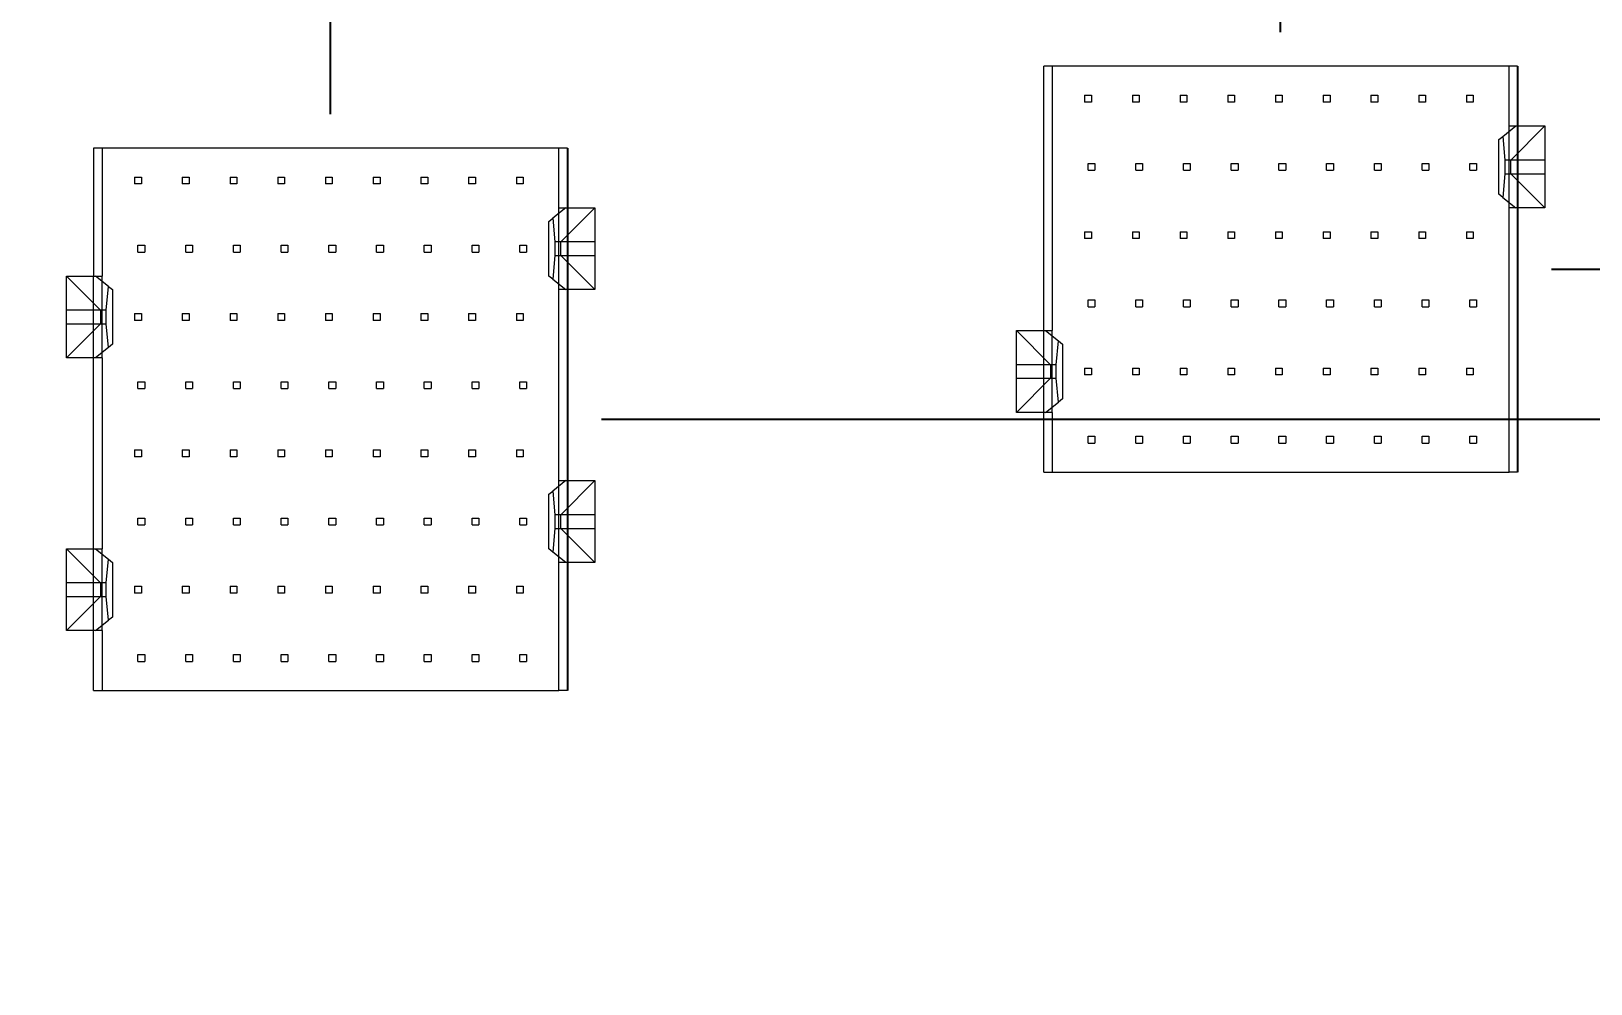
# Model space of a CAD drawing. Header units: millimetres. Extents: x -84 to 500, y -79 to 355.
# Drawn here: x 338.98 to 384.73, y 148.76 to 176.7 of the extents above; entities that cross this region are included whole.
import ezdxf
from ezdxf.lldxf.tags import DXFTag

# ---------------------------------------------------------------- set-up
doc = ezdxf.new("R2010")
doc.units = ezdxf.units.MM
doc.header["$PDSIZE"] = -1
tags = doc.linetypes.add('HIDDEN', pattern=[1.905, 1.27, -0.635]).pattern_tags.tags
tags[6:7] = [DXFTag(74, 4), DXFTag(75, 0), DXFTag(340, '0'), DXFTag(46, 1.0), DXFTag(50, 0.0), DXFTag(44, 0.0), DXFTag(45, 0.0)]
tags[4:5] = [DXFTag(74, 4), DXFTag(75, 0), DXFTag(340, '0'), DXFTag(46, 1.0), DXFTag(50, 0.0), DXFTag(44, 0.0), DXFTag(45, 0.0)]
doc.dimstyles.new('ISO-25', dxfattribs={"dimtxt": 2.5, "dimasz": 2.5, "dimexe": 1.25, "dimexo": 0.625, "dimtad": 1, "dimtxsty": 'Standard', "dimcen": 2.5, "dimadec": 0, "dimazin": 0, "dimtfac": 1, "dimtmove": 0, "dimatfit": 3, "dimfxl": 0, "dimarcsym": 0})

# ---------------------------------------------------------------- blocks, each defined once
blk = doc.blocks.new('*D104')
at = {"color": 0, "linetype": 'ByBlock', "lineweight": -2}
for p, q in [((357.387, 315.419), (357.387, 343.952)), ((359.8, 308.815), (357.387, 315.419)), ((359.8, 282.085), (359.8, 308.815))]:
    blk.add_line(p, q, dxfattribs=at)
at = {"layer": 'DEFPOINTS', "color": 0, "linetype": 'ByBlock'}
blk.add_point((359.8, 281.085), dxfattribs=at)
at = {"color": 0, "linetype": 'ByBlock', "insert": (354.113, 333.75), "char_height": 3.5, "attachment_point": 5, "rotation": 90}
blk.add_mtext('359,800', dxfattribs=at)
blk = doc.blocks.new('*D103')
at = {"color": 0, "linetype": 'ByBlock', "lineweight": -2}
blk.add_line((392.56, 287.37), (392.56, 345.31), dxfattribs=at)
at = {"layer": 'DEFPOINTS', "color": 0, "linetype": 'ByBlock'}
blk.add_point((392.56, 286.37), dxfattribs=at)
at = {"color": 0, "linetype": 'ByBlock', "insert": (389.286, 334.81), "char_height": 3.5, "attachment_point": 5, "rotation": 90}
blk.add_mtext('392,560', dxfattribs=at)
blk = doc.blocks.new('*D60')
at = {"color": 0, "linetype": 'ByBlock', "lineweight": -2}
for p, q in [((429.688, 279.42), (436.292, 282.059)), ((436.292, 282.059), (465.42, 282.059)), ((399.51, 279.42), (429.688, 279.42))]:
    blk.add_line(p, q, dxfattribs=at)
at = {"layer": 'DEFPOINTS', "color": 0, "linetype": 'ByBlock'}
blk.add_point((398.51, 279.42), dxfattribs=at)
at = {"color": 0, "linetype": 'ByBlock', "insert": (454.92, 285.333), "char_height": 3.5, "attachment_point": 5}
blk.add_mtext('279,420', dxfattribs=at)
blk = doc.blocks.new('*D190')
at = {"color": 0, "linetype": 'ByBlock', "lineweight": -2}
for p, q in [((429.827, 280.62), (436.431, 290.705)), ((436.431, 290.705), (464.964, 290.705)), ((361.265, 280.62), (429.827, 280.62))]:
    blk.add_line(p, q, dxfattribs=at)
at = {"layer": 'DEFPOINTS', "color": 0, "linetype": 'ByBlock'}
blk.add_point((360.265, 280.62), dxfattribs=at)
at = {"color": 0, "linetype": 'ByBlock', "insert": (454.762, 293.979), "char_height": 3.5, "attachment_point": 5}
blk.add_mtext('280,620', dxfattribs=at)
blk = doc.blocks.new('*D116')
at = {"color": 0, "linetype": 'ByBlock', "lineweight": -2}
for p, q in [((400.941, 308.34), (400.941, 337.468)), ((407.239, 301.736), (400.941, 308.34)), ((407.239, 211.51), (407.239, 301.736))]:
    blk.add_line(p, q, dxfattribs=at)
at = {"layer": 'DEFPOINTS', "color": 0, "linetype": 'ByBlock'}
blk.add_point((407.239, 210.51), dxfattribs=at)
at = {"color": 0, "linetype": 'ByBlock', "insert": (397.667, 326.968), "char_height": 3.5, "attachment_point": 5, "rotation": 90}
blk.add_mtext('407,239', dxfattribs=at)
blk = doc.blocks.new('*D87')
at = {"color": 0, "linetype": 'ByBlock', "lineweight": -2}
for p, q in [((355.71, 165.32), (436.663, 165.32)), ((436.663, 165.32), (443.267, 154.329)), ((443.267, 154.329), (471.24, 154.329))]:
    blk.add_line(p, q, dxfattribs=at)
at = {"layer": 'DEFPOINTS', "color": 0, "linetype": 'ByBlock'}
blk.add_point((354.71, 165.32), dxfattribs=at)
at = {"color": 0, "linetype": 'ByBlock', "insert": (461.318, 157.603), "char_height": 3.5, "attachment_point": 5}
blk.add_mtext('165,320', dxfattribs=at)
blk = doc.blocks.new('*D86')
at = {"color": 0, "linetype": 'ByBlock', "lineweight": -2}
for p, q in [((435.679, 169.72), (442.283, 178.623)), ((442.283, 178.623), (470.256, 178.623)), ((383.58, 169.72), (435.679, 169.72))]:
    blk.add_line(p, q, dxfattribs=at)
at = {"layer": 'DEFPOINTS', "color": 0, "linetype": 'ByBlock'}
blk.add_point((382.58, 169.72), dxfattribs=at)
at = {"color": 0, "linetype": 'ByBlock', "insert": (460.334, 181.897), "char_height": 3.5, "attachment_point": 5}
blk.add_mtext('169,720', dxfattribs=at)
blk = doc.blocks.new('*D93')
at = {"color": 0, "linetype": 'ByBlock', "lineweight": -2}
for p, q in [((432.054, 211.35), (437.709, 213.37)), ((437.709, 213.37), (464.527, 213.37)), ((426.45, 211.35), (432.054, 211.35))]:
    blk.add_line(p, q, dxfattribs=at)
at = {"layer": 'DEFPOINTS', "color": 0, "linetype": 'ByBlock'}
blk.add_point((425.45, 211.35), dxfattribs=at)
at = {"color": 0, "linetype": 'ByBlock', "insert": (455.182, 216.644), "char_height": 3.5, "attachment_point": 5}
blk.add_mtext('211,350', dxfattribs=at)
blk = doc.blocks.new('*D94')
at = {"color": 0, "linetype": 'ByBlock', "lineweight": -2}
for p, q in [((432.095, 298.31), (435.867, 300.366)), ((435.867, 300.366), (463.84, 300.366)), ((426.491, 298.31), (432.095, 298.31))]:
    blk.add_line(p, q, dxfattribs=at)
at = {"layer": 'DEFPOINTS', "color": 0, "linetype": 'ByBlock'}
blk.add_point((425.491, 298.31), dxfattribs=at)
at = {"color": 0, "linetype": 'ByBlock', "insert": (453.918, 303.64), "char_height": 3.5, "attachment_point": 5}
blk.add_mtext('298,310', dxfattribs=at)
blk = doc.blocks.new('*D100')
at = {"color": 0, "linetype": 'ByBlock', "lineweight": -2}
for p, q in [((438.404, 304.8), (441.522, 311.942)), ((441.522, 311.942), (469.46, 311.942)), ((432.8, 304.8), (438.404, 304.8))]:
    blk.add_line(p, q, dxfattribs=at)
at = {"layer": 'DEFPOINTS', "color": 0, "linetype": 'ByBlock'}
blk.add_point((431.8, 304.8), dxfattribs=at)
at = {"color": 0, "linetype": 'ByBlock', "insert": (459.555, 315.216), "char_height": 3.5, "attachment_point": 5}
blk.add_mtext('304,800', dxfattribs=at)
blk = doc.blocks.new('*D102')
at = {"color": 0, "linetype": 'ByBlock', "lineweight": -2}
for p, q in [((423.034, 313.81), (423.034, 341.188)), ((431.8, 311.404), (423.034, 313.81)), ((431.8, 305.8), (431.8, 311.404))]:
    blk.add_line(p, q, dxfattribs=at)
at = {"layer": 'DEFPOINTS', "color": 0, "linetype": 'ByBlock'}
blk.add_point((431.8, 304.8), dxfattribs=at)
at = {"color": 0, "linetype": 'ByBlock', "insert": (419.76, 331.563), "char_height": 3.5, "attachment_point": 5, "rotation": 90}
blk.add_mtext('431,800', dxfattribs=at)
blk = doc.blocks.new('*D114')
at = {"color": 0, "linetype": 'ByBlock', "lineweight": -2}
for p, q in [((427.163, 240.585), (433.767, 246.415)), ((433.767, 246.415), (462.895, 246.415)), ((407.051, 240.585), (427.163, 240.585))]:
    blk.add_line(p, q, dxfattribs=at)
at = {"layer": 'DEFPOINTS', "color": 0, "linetype": 'ByBlock'}
blk.add_point((406.051, 240.585), dxfattribs=at)
at = {"color": 0, "linetype": 'ByBlock', "insert": (452.395, 249.689), "char_height": 3.5, "attachment_point": 5}
blk.add_mtext('240,585', dxfattribs=at)
blk = doc.blocks.new('*D117')
at = {"color": 0, "linetype": 'ByBlock', "lineweight": -2}
for p, q in [((375.623, 311.577), (375.623, 340.11)), ((378.2, 304.973), (375.623, 311.577)), ((378.2, 242.005), (378.2, 304.973))]:
    blk.add_line(p, q, dxfattribs=at)
at = {"layer": 'DEFPOINTS', "color": 0, "linetype": 'ByBlock'}
blk.add_point((378.2, 241.005), dxfattribs=at)
at = {"color": 0, "linetype": 'ByBlock', "insert": (372.349, 329.907), "char_height": 3.5, "attachment_point": 5, "rotation": 90}
blk.add_mtext('378,200', dxfattribs=at)
blk = doc.blocks.new('*D118')
at = {"color": 0, "linetype": 'ByBlock', "lineweight": -2}
for p, q in [((346.874, 316.264), (346.874, 343.047)), ((350.01, 309.66), (346.874, 316.264)), ((350.01, 242.005), (350.01, 309.66))]:
    blk.add_line(p, q, dxfattribs=at)
at = {"layer": 'DEFPOINTS', "color": 0, "linetype": 'ByBlock'}
blk.add_point((350.01, 241.005), dxfattribs=at)
at = {"color": 0, "linetype": 'ByBlock', "insert": (343.6, 333.72), "char_height": 3.5, "attachment_point": 5, "rotation": 90}
blk.add_mtext('350,010', dxfattribs=at)
blk = doc.blocks.new('*D187')
at = {"color": 0, "linetype": 'ByBlock', "lineweight": -2}
for p, q in [((338.803, 312.856), (338.803, 341.984)), ((347.76, 306.252), (338.803, 312.856)), ((347.76, 174.27), (347.76, 306.252))]:
    blk.add_line(p, q, dxfattribs=at)
at = {"layer": 'DEFPOINTS', "color": 0, "linetype": 'ByBlock'}
blk.add_point((347.76, 173.27), dxfattribs=at)
at = {"color": 0, "linetype": 'ByBlock', "insert": (335.529, 331.484), "char_height": 3.5, "attachment_point": 5, "rotation": 90}
blk.add_mtext('347,760', dxfattribs=at)
blk = doc.blocks.new('*D188')
at = {"color": 0, "linetype": 'ByBlock', "lineweight": -2}
for p, q in [((366.99, 308.283), (366.99, 337.411)), ((375.63, 301.679), (366.99, 308.283)), ((375.63, 176.67), (375.63, 301.679))]:
    blk.add_line(p, q, dxfattribs=at)
at = {"layer": 'DEFPOINTS', "color": 0, "linetype": 'ByBlock'}
blk.add_point((375.63, 175.67), dxfattribs=at)
at = {"color": 0, "linetype": 'ByBlock', "insert": (363.716, 326.911), "char_height": 3.5, "attachment_point": 5, "rotation": 90}
blk.add_mtext('375,630', dxfattribs=at)

msp = doc.modelspace()

# ---------------------------------------------------------------- linework, layer by layer
at = {"color": 7, "linetype": 'Continuous', "lineweight": 15}
for p, q in [((368.68, 167.92), (368.68, 175.67)), ((368.93, 175.67), (368.68, 175.67)), ((382.33, 175.67), (368.93, 175.67)), ((368.93, 175.67), (368.93, 167.92)), ((382.33, 173.92), (382.33, 175.67)), ((382.58, 175.67), (382.33, 175.67)), ((382.58, 175.67), (382.58, 173.92)), ((382.1492, 173.6153), (382.53, 173.92)), ((382.33, 173.92), (382.53, 173.92)), ((383.38, 173.92), (382.38, 172.92)), ((382.53, 173.92), (383.38, 173.92)), ((383.38, 173.92), (383.38, 172.92)), ((382.03, 173.52), (382.1492, 173.6153)), ((382.03, 171.92), (382.03, 173.52)), ((382.1492, 173.6153), (382.21, 172.92)), ((340.81, 173.27), (340.81, 169.52)), ((341.06, 173.27), (340.81, 173.27)), ((341.06, 173.27), (341.06, 169.52)), ((354.46, 173.27), (341.06, 173.27)), ((354.46, 171.52), (354.46, 173.27)), ((354.71, 173.27), (354.46, 173.27)), ((354.71, 173.27), (354.71, 171.52)), ((382.21, 172.52), (382.1492, 171.8247)), ((382.21, 172.92), (382.21, 172.52)), ((382.38, 172.92), (382.21, 172.92)), ((382.21, 172.52), (382.38, 172.52)), ((382.38, 172.52), (382.38, 172.92)), ((383.38, 172.92), (382.38, 172.92)), ((382.38, 172.52), (383.38, 171.52)), ((382.38, 172.52), (383.38, 172.52)), ((383.38, 172.92), (383.38, 172.52)), ((383.38, 172.52), (383.38, 171.52)), ((382.1492, 171.8247), (382.03, 171.92)), ((382.1492, 171.8247), (382.53, 171.52)), ((354.16, 171.12), (354.2792, 171.2153)), ((354.16, 169.52), (354.16, 171.12)), ((354.66, 171.52), (354.2792, 171.2153)), ((354.2792, 171.2153), (354.34, 170.52)), ((354.46, 171.52), (354.66, 171.52)), ((355.51, 171.52), (354.51, 170.52)), ((354.66, 171.52), (355.51, 171.52)), ((355.51, 171.52), (355.51, 170.52)), ((382.33, 163.77), (382.33, 171.52)), ((382.53, 171.52), (382.33, 171.52)), ((383.38, 171.52), (382.53, 171.52)), ((382.58, 163.77), (382.58, 171.52)), ((354.34, 170.52), (354.34, 170.12)), ((354.51, 170.52), (354.34, 170.52)), ((354.51, 170.12), (354.51, 170.52)), ((355.51, 170.52), (354.51, 170.52)), ((355.51, 170.52), (355.51, 170.12)), ((354.34, 170.12), (354.2792, 169.4247)), ((354.34, 170.12), (354.51, 170.12)), ((354.51, 170.12), (355.51, 169.12)), ((354.51, 170.12), (355.51, 170.12)), ((355.51, 170.12), (355.51, 169.12)), ((341.01, 168.52), (340.01, 169.52)), ((340.01, 168.52), (340.01, 169.52)), ((340.01, 169.52), (340.86, 169.52)), ((341.2408, 169.2153), (340.86, 169.52)), ((340.86, 169.52), (341.06, 169.52)), ((354.2792, 169.4247), (354.16, 169.52)), ((354.2792, 169.4247), (354.66, 169.12)), ((341.18, 168.52), (341.2408, 169.2153)), ((341.2408, 169.2153), (341.36, 169.12)), ((341.36, 169.12), (341.36, 167.52)), ((354.46, 163.52), (354.46, 169.12)), ((354.66, 169.12), (354.46, 169.12)), ((355.51, 169.12), (354.66, 169.12)), ((354.71, 169.12), (354.71, 163.52)), ((340.01, 168.12), (340.01, 168.52)), ((341.01, 168.52), (340.01, 168.52)), ((341.01, 168.52), (341.01, 168.12)), ((341.18, 168.52), (341.01, 168.52)), ((341.18, 168.12), (341.18, 168.52)), ((340.01, 168.12), (341.01, 168.12)), ((340.01, 167.12), (340.01, 168.12)), ((340.01, 167.12), (341.01, 168.12)), ((341.01, 168.12), (341.18, 168.12)), ((341.2408, 167.4247), (341.18, 168.12)), ((368.88, 166.92), (367.88, 167.92)), ((367.88, 166.92), (367.88, 167.92)), ((367.88, 167.92), (368.73, 167.92)), ((368.73, 167.92), (369.1108, 167.6153)), ((368.73, 167.92), (368.93, 167.92)), ((341.36, 167.52), (341.2408, 167.4247)), ((369.05, 166.92), (369.1108, 167.6153)), ((369.1108, 167.6153), (369.23, 167.52)), ((369.23, 167.52), (369.23, 165.92)), ((340.86, 167.12), (340.01, 167.12)), ((340.81, 161.52), (340.81, 167.12)), ((341.2408, 167.4247), (340.86, 167.12)), ((341.06, 167.12), (340.86, 167.12)), ((341.06, 167.12), (341.06, 161.52)), ((367.88, 166.52), (367.88, 166.92)), ((368.88, 166.92), (367.88, 166.92)), ((368.88, 166.92), (368.88, 166.52)), ((369.05, 166.92), (368.88, 166.92)), ((369.05, 166.52), (369.05, 166.92)), ((367.88, 165.52), (367.88, 166.52)), ((367.88, 165.52), (368.88, 166.52)), ((367.88, 166.52), (368.88, 166.52)), ((368.88, 166.52), (369.05, 166.52)), ((369.1108, 165.8247), (369.05, 166.52)), ((368.73, 165.52), (369.1108, 165.8247)), ((369.23, 165.92), (369.1108, 165.8247)), ((368.73, 165.52), (367.88, 165.52)), ((368.68, 163.77), (368.68, 165.52)), ((368.93, 165.52), (368.73, 165.52)), ((368.93, 165.52), (368.93, 163.77)), ((354.66, 163.52), (354.2792, 163.2153)), ((354.46, 163.52), (354.66, 163.52)), ((355.51, 163.52), (354.51, 162.52)), ((354.66, 163.52), (355.51, 163.52)), ((355.51, 163.52), (355.51, 162.52)), ((368.68, 163.77), (368.93, 163.77)), ((368.93, 163.77), (382.33, 163.77)), ((382.58, 163.77), (382.33, 163.77)), ((354.16, 163.12), (354.2792, 163.2153)), ((354.16, 161.52), (354.16, 163.12)), ((354.2792, 163.2153), (354.34, 162.52)), ((354.34, 162.52), (354.34, 162.12)), ((354.51, 162.52), (354.34, 162.52)), ((354.51, 162.12), (354.51, 162.52)), ((355.51, 162.52), (354.51, 162.52)), ((355.51, 162.52), (355.51, 162.12)), ((354.34, 162.12), (354.2792, 161.4247)), ((354.34, 162.12), (354.51, 162.12)), ((354.51, 162.12), (355.51, 162.12)), ((354.51, 162.12), (355.51, 161.12)), ((355.51, 162.12), (355.51, 161.12)), ((340.01, 161.52), (340.86, 161.52)), ((341.01, 160.52), (340.01, 161.52)), ((340.01, 160.52), (340.01, 161.52)), ((340.86, 161.52), (341.2408, 161.2153)), ((340.86, 161.52), (341.06, 161.52)), ((354.2792, 161.4247), (354.16, 161.52)), ((341.18, 160.52), (341.2408, 161.2153)), ((341.2408, 161.2153), (341.36, 161.12)), ((341.36, 161.12), (341.36, 159.52)), ((354.66, 161.12), (354.2792, 161.4247)), ((354.46, 157.37), (354.46, 161.12)), ((354.66, 161.12), (354.46, 161.12)), ((355.51, 161.12), (354.66, 161.12)), ((354.71, 161.12), (354.71, 157.37)), ((340.01, 160.12), (340.01, 160.52)), ((341.01, 160.52), (340.01, 160.52)), ((341.18, 160.52), (341.01, 160.52)), ((341.01, 160.52), (341.01, 160.12)), ((341.18, 160.12), (341.18, 160.52)), ((340.01, 159.12), (341.01, 160.12)), ((340.01, 160.12), (341.01, 160.12)), ((340.01, 159.12), (340.01, 160.12)), ((341.01, 160.12), (341.18, 160.12)), ((341.2408, 159.4247), (341.18, 160.12)), ((340.86, 159.12), (341.2408, 159.4247)), ((341.36, 159.52), (341.2408, 159.4247)), ((340.86, 159.12), (340.01, 159.12)), ((340.81, 157.37), (340.81, 159.12)), ((341.06, 159.12), (340.86, 159.12)), ((341.06, 159.12), (341.06, 157.37)), ((340.81, 157.37), (341.06, 157.37)), ((341.06, 157.37), (354.46, 157.37)), ((354.71, 157.37), (354.46, 157.37))]:
    msp.add_line(p, q, dxfattribs=at)
for p, q in [((382.58, 175.67), (382.58, 163.77)), ((354.71, 173.27), (354.71, 157.37))]:
    msp.add_line(p, q)
at = {"color": 7, "linetype": 'HIDDEN', "lineweight": 0}
for p, q in [((369.88, 174.82), (370.08, 174.82)), ((369.88, 174.82), (369.88, 174.62)), ((370.08, 174.82), (370.08, 174.62)), ((371.28, 174.82), (371.48, 174.82)), ((371.28, 174.82), (371.28, 174.62)), ((371.48, 174.82), (371.48, 174.62)), ((372.68, 174.82), (372.88, 174.82)), ((372.68, 174.82), (372.68, 174.62)), ((372.88, 174.82), (372.88, 174.62)), ((374.08, 174.82), (374.28, 174.82)), ((374.08, 174.82), (374.08, 174.62)), ((374.28, 174.82), (374.28, 174.62)), ((375.48, 174.82), (375.68, 174.82)), ((375.48, 174.82), (375.48, 174.62)), ((375.68, 174.82), (375.68, 174.62)), ((376.88, 174.82), (377.08, 174.82)), ((376.88, 174.82), (376.88, 174.62)), ((377.08, 174.82), (377.08, 174.62)), ((378.28, 174.82), (378.48, 174.82)), ((378.28, 174.82), (378.28, 174.62)), ((378.48, 174.82), (378.48, 174.62)), ((379.68, 174.82), (379.88, 174.82)), ((379.68, 174.82), (379.68, 174.62)), ((379.88, 174.82), (379.88, 174.62)), ((381.08, 174.82), (381.28, 174.82)), ((381.08, 174.82), (381.08, 174.62)), ((381.28, 174.82), (381.28, 174.62)), ((370.08, 174.62), (369.88, 174.62)), ((371.48, 174.62), (371.28, 174.62)), ((372.88, 174.62), (372.68, 174.62)), ((374.28, 174.62), (374.08, 174.62)), ((375.68, 174.62), (375.48, 174.62)), ((377.08, 174.62), (376.88, 174.62)), ((378.48, 174.62), (378.28, 174.62)), ((379.88, 174.62), (379.68, 174.62)), ((381.28, 174.62), (381.08, 174.62)), ((382.33, 171.52), (382.33, 173.92)), ((382.58, 173.92), (382.58, 171.52)), ((369.98, 172.82), (370.18, 172.82)), ((369.98, 172.62), (369.98, 172.82)), ((369.98, 172.62), (370.18, 172.62)), ((370.18, 172.82), (370.18, 172.62)), ((371.38, 172.82), (371.58, 172.82)), ((371.38, 172.62), (371.38, 172.82)), ((371.38, 172.62), (371.58, 172.62)), ((371.58, 172.82), (371.58, 172.62)), ((372.78, 172.82), (372.98, 172.82)), ((372.78, 172.62), (372.78, 172.82)), ((372.78, 172.62), (372.98, 172.62)), ((372.98, 172.82), (372.98, 172.62)), ((374.18, 172.82), (374.38, 172.82)), ((374.18, 172.62), (374.18, 172.82)), ((374.18, 172.62), (374.38, 172.62)), ((374.38, 172.82), (374.38, 172.62)), ((375.58, 172.82), (375.78, 172.82)), ((375.58, 172.62), (375.58, 172.82)), ((375.58, 172.62), (375.78, 172.62)), ((375.78, 172.82), (375.78, 172.62)), ((376.98, 172.62), (376.98, 172.82)), ((376.98, 172.82), (377.18, 172.82)), ((376.98, 172.62), (377.18, 172.62)), ((377.18, 172.82), (377.18, 172.62)), ((378.38, 172.62), (378.38, 172.82)), ((378.38, 172.82), (378.58, 172.82)), ((378.38, 172.62), (378.58, 172.62)), ((378.58, 172.82), (378.58, 172.62)), ((379.78, 172.62), (379.78, 172.82)), ((379.78, 172.82), (379.98, 172.82)), ((379.78, 172.62), (379.98, 172.62)), ((379.98, 172.82), (379.98, 172.62)), ((381.18, 172.62), (381.18, 172.82)), ((381.18, 172.82), (381.38, 172.82)), ((381.18, 172.62), (381.38, 172.62)), ((381.38, 172.82), (381.38, 172.62)), ((342.01, 172.42), (342.21, 172.42)), ((342.01, 172.42), (342.01, 172.22)), ((342.21, 172.22), (342.01, 172.22)), ((342.21, 172.42), (342.21, 172.22)), ((343.41, 172.42), (343.41, 172.22)), ((343.41, 172.42), (343.61, 172.42)), ((343.61, 172.22), (343.41, 172.22)), ((343.61, 172.42), (343.61, 172.22)), ((344.81, 172.42), (345.01, 172.42)), ((344.81, 172.42), (344.81, 172.22)), ((345.01, 172.22), (344.81, 172.22)), ((345.01, 172.42), (345.01, 172.22)), ((346.21, 172.42), (346.41, 172.42)), ((346.21, 172.42), (346.21, 172.22)), ((346.41, 172.22), (346.21, 172.22)), ((346.41, 172.42), (346.41, 172.22)), ((347.61, 172.42), (347.61, 172.22)), ((347.61, 172.42), (347.81, 172.42)), ((347.81, 172.22), (347.61, 172.22)), ((347.81, 172.42), (347.81, 172.22)), ((349.01, 172.42), (349.01, 172.22)), ((349.01, 172.42), (349.21, 172.42)), ((349.21, 172.22), (349.01, 172.22)), ((349.21, 172.42), (349.21, 172.22)), ((350.41, 172.42), (350.61, 172.42)), ((350.41, 172.42), (350.41, 172.22)), ((350.61, 172.22), (350.41, 172.22)), ((350.61, 172.42), (350.61, 172.22)), ((351.81, 172.42), (351.81, 172.22)), ((351.81, 172.42), (352.01, 172.42)), ((352.01, 172.22), (351.81, 172.22)), ((352.01, 172.42), (352.01, 172.22)), ((353.21, 172.42), (353.21, 172.22)), ((353.21, 172.42), (353.41, 172.42)), ((353.41, 172.22), (353.21, 172.22)), ((353.41, 172.42), (353.41, 172.22)), ((354.46, 169.12), (354.46, 171.52)), ((354.71, 171.52), (354.71, 169.12)), ((369.88, 170.82), (370.08, 170.82)), ((369.88, 170.82), (369.88, 170.62)), ((370.08, 170.82), (370.08, 170.62)), ((371.28, 170.82), (371.48, 170.82)), ((371.28, 170.82), (371.28, 170.62)), ((371.48, 170.82), (371.48, 170.62)), ((372.68, 170.82), (372.88, 170.82)), ((372.68, 170.82), (372.68, 170.62)), ((372.88, 170.82), (372.88, 170.62)), ((374.08, 170.82), (374.28, 170.82)), ((374.08, 170.82), (374.08, 170.62)), ((374.28, 170.82), (374.28, 170.62)), ((375.48, 170.82), (375.68, 170.82)), ((375.48, 170.82), (375.48, 170.62)), ((375.68, 170.82), (375.68, 170.62)), ((376.88, 170.82), (376.88, 170.62)), ((376.88, 170.82), (377.08, 170.82)), ((377.08, 170.82), (377.08, 170.62)), ((378.28, 170.82), (378.28, 170.62)), ((378.28, 170.82), (378.48, 170.82)), ((378.48, 170.82), (378.48, 170.62)), ((379.68, 170.82), (379.88, 170.82)), ((379.68, 170.82), (379.68, 170.62)), ((379.88, 170.82), (379.88, 170.62)), ((381.08, 170.82), (381.28, 170.82)), ((381.08, 170.82), (381.08, 170.62)), ((381.28, 170.82), (381.28, 170.62)), ((342.11, 170.22), (342.11, 170.42)), ((342.11, 170.42), (342.31, 170.42)), ((342.11, 170.22), (342.31, 170.22)), ((342.31, 170.42), (342.31, 170.22)), ((343.51, 170.42), (343.71, 170.42)), ((343.51, 170.22), (343.51, 170.42)), ((343.51, 170.22), (343.71, 170.22)), ((343.71, 170.42), (343.71, 170.22)), ((344.91, 170.22), (344.91, 170.42)), ((344.91, 170.42), (345.11, 170.42)), ((344.91, 170.22), (345.11, 170.22)), ((345.11, 170.42), (345.11, 170.22)), ((346.31, 170.42), (346.51, 170.42)), ((346.31, 170.22), (346.31, 170.42)), ((346.31, 170.22), (346.51, 170.22)), ((346.51, 170.42), (346.51, 170.22)), ((347.71, 170.22), (347.71, 170.42)), ((347.71, 170.42), (347.91, 170.42)), ((347.71, 170.22), (347.91, 170.22)), ((347.91, 170.42), (347.91, 170.22)), ((349.11, 170.22), (349.11, 170.42)), ((349.11, 170.42), (349.31, 170.42)), ((349.11, 170.22), (349.31, 170.22)), ((349.31, 170.42), (349.31, 170.22)), ((350.51, 170.42), (350.71, 170.42)), ((350.51, 170.22), (350.51, 170.42)), ((350.51, 170.22), (350.71, 170.22)), ((350.71, 170.42), (350.71, 170.22)), ((351.91, 170.22), (351.91, 170.42)), ((351.91, 170.42), (352.11, 170.42)), ((351.91, 170.22), (352.11, 170.22)), ((352.11, 170.42), (352.11, 170.22)), ((353.31, 170.42), (353.51, 170.42)), ((353.31, 170.22), (353.31, 170.42)), ((353.31, 170.22), (353.51, 170.22)), ((353.51, 170.42), (353.51, 170.22)), ((370.08, 170.62), (369.88, 170.62)), ((371.48, 170.62), (371.28, 170.62)), ((372.88, 170.62), (372.68, 170.62)), ((374.28, 170.62), (374.08, 170.62)), ((375.68, 170.62), (375.48, 170.62)), ((377.08, 170.62), (376.88, 170.62)), ((378.48, 170.62), (378.28, 170.62)), ((379.88, 170.62), (379.68, 170.62)), ((381.28, 170.62), (381.08, 170.62)), ((340.81, 167.12), (340.81, 169.52)), ((341.06, 167.12), (341.06, 169.52)), ((342.01, 168.42), (342.21, 168.42)), ((342.01, 168.42), (342.01, 168.22)), ((342.21, 168.42), (342.21, 168.22)), ((343.41, 168.42), (343.41, 168.22)), ((343.41, 168.42), (343.61, 168.42)), ((343.61, 168.42), (343.61, 168.22)), ((344.81, 168.42), (344.81, 168.22)), ((344.81, 168.42), (345.01, 168.42)), ((345.01, 168.42), (345.01, 168.22)), ((346.21, 168.42), (346.21, 168.22)), ((346.21, 168.42), (346.41, 168.42)), ((346.41, 168.42), (346.41, 168.22)), ((347.61, 168.42), (347.61, 168.22)), ((347.61, 168.42), (347.81, 168.42)), ((347.81, 168.42), (347.81, 168.22)), ((349.01, 168.42), (349.01, 168.22)), ((349.01, 168.42), (349.21, 168.42)), ((349.21, 168.42), (349.21, 168.22)), ((350.41, 168.42), (350.41, 168.22)), ((350.41, 168.42), (350.61, 168.42)), ((350.61, 168.42), (350.61, 168.22)), ((351.81, 168.42), (351.81, 168.22)), ((351.81, 168.42), (352.01, 168.42)), ((352.01, 168.42), (352.01, 168.22)), ((353.21, 168.42), (353.21, 168.22)), ((353.21, 168.42), (353.41, 168.42)), ((353.41, 168.42), (353.41, 168.22)), ((369.98, 168.62), (369.98, 168.82)), ((369.98, 168.82), (370.18, 168.82)), ((369.98, 168.62), (370.18, 168.62)), ((370.18, 168.82), (370.18, 168.62)), ((371.38, 168.62), (371.38, 168.82)), ((371.38, 168.82), (371.58, 168.82)), ((371.38, 168.62), (371.58, 168.62)), ((371.58, 168.82), (371.58, 168.62)), ((372.78, 168.62), (372.78, 168.82)), ((372.78, 168.82), (372.98, 168.82)), ((372.78, 168.62), (372.98, 168.62)), ((372.98, 168.82), (372.98, 168.62)), ((374.18, 168.62), (374.18, 168.82)), ((374.18, 168.82), (374.38, 168.82)), ((374.18, 168.62), (374.38, 168.62)), ((374.38, 168.82), (374.38, 168.62)), ((375.58, 168.62), (375.58, 168.82)), ((375.58, 168.82), (375.78, 168.82)), ((375.58, 168.62), (375.78, 168.62)), ((375.78, 168.82), (375.78, 168.62)), ((376.98, 168.62), (376.98, 168.82)), ((376.98, 168.82), (377.18, 168.82)), ((376.98, 168.62), (377.18, 168.62)), ((377.18, 168.82), (377.18, 168.62)), ((378.38, 168.62), (378.38, 168.82)), ((378.38, 168.82), (378.58, 168.82)), ((378.38, 168.62), (378.58, 168.62)), ((378.58, 168.82), (378.58, 168.62)), ((379.78, 168.62), (379.78, 168.82)), ((379.78, 168.82), (379.98, 168.82)), ((379.78, 168.62), (379.98, 168.62)), ((379.98, 168.82), (379.98, 168.62)), ((381.18, 168.62), (381.18, 168.82)), ((381.18, 168.82), (381.38, 168.82)), ((381.18, 168.62), (381.38, 168.62)), ((381.38, 168.82), (381.38, 168.62)), ((342.21, 168.22), (342.01, 168.22)), ((343.61, 168.22), (343.41, 168.22)), ((345.01, 168.22), (344.81, 168.22)), ((346.41, 168.22), (346.21, 168.22)), ((347.81, 168.22), (347.61, 168.22)), ((349.21, 168.22), (349.01, 168.22)), ((350.61, 168.22), (350.41, 168.22)), ((352.01, 168.22), (351.81, 168.22)), ((353.41, 168.22), (353.21, 168.22)), ((368.68, 165.52), (368.68, 167.92)), ((368.93, 165.52), (368.93, 167.92)), ((369.88, 166.82), (369.88, 166.62)), ((369.88, 166.82), (370.08, 166.82)), ((370.08, 166.62), (369.88, 166.62)), ((370.08, 166.82), (370.08, 166.62)), ((371.28, 166.82), (371.48, 166.82)), ((371.28, 166.82), (371.28, 166.62)), ((371.48, 166.62), (371.28, 166.62)), ((371.48, 166.82), (371.48, 166.62)), ((372.68, 166.82), (372.88, 166.82)), ((372.68, 166.82), (372.68, 166.62)), ((372.88, 166.62), (372.68, 166.62)), ((372.88, 166.82), (372.88, 166.62)), ((374.08, 166.82), (374.28, 166.82)), ((374.08, 166.82), (374.08, 166.62)), ((374.28, 166.62), (374.08, 166.62)), ((374.28, 166.82), (374.28, 166.62)), ((375.48, 166.82), (375.48, 166.62)), ((375.48, 166.82), (375.68, 166.82)), ((375.68, 166.62), (375.48, 166.62)), ((375.68, 166.82), (375.68, 166.62)), ((376.88, 166.82), (376.88, 166.62)), ((376.88, 166.82), (377.08, 166.82)), ((377.08, 166.62), (376.88, 166.62)), ((377.08, 166.82), (377.08, 166.62)), ((378.28, 166.82), (378.28, 166.62)), ((378.28, 166.82), (378.48, 166.82)), ((378.48, 166.62), (378.28, 166.62)), ((378.48, 166.82), (378.48, 166.62)), ((379.68, 166.82), (379.68, 166.62)), ((379.68, 166.82), (379.88, 166.82)), ((379.88, 166.62), (379.68, 166.62)), ((379.88, 166.82), (379.88, 166.62)), ((381.08, 166.82), (381.08, 166.62)), ((381.08, 166.82), (381.28, 166.82)), ((381.28, 166.62), (381.08, 166.62)), ((381.28, 166.82), (381.28, 166.62)), ((342.11, 166.42), (342.31, 166.42)), ((342.11, 166.22), (342.11, 166.42)), ((342.11, 166.22), (342.31, 166.22)), ((342.31, 166.42), (342.31, 166.22)), ((343.51, 166.22), (343.51, 166.42)), ((343.51, 166.42), (343.71, 166.42)), ((343.51, 166.22), (343.71, 166.22)), ((343.71, 166.42), (343.71, 166.22)), ((344.91, 166.42), (345.11, 166.42)), ((344.91, 166.22), (344.91, 166.42)), ((344.91, 166.22), (345.11, 166.22)), ((345.11, 166.42), (345.11, 166.22)), ((346.31, 166.22), (346.31, 166.42)), ((346.31, 166.42), (346.51, 166.42)), ((346.31, 166.22), (346.51, 166.22)), ((346.51, 166.42), (346.51, 166.22)), ((347.71, 166.22), (347.71, 166.42)), ((347.71, 166.42), (347.91, 166.42)), ((347.71, 166.22), (347.91, 166.22)), ((347.91, 166.42), (347.91, 166.22)), ((349.11, 166.22), (349.11, 166.42)), ((349.11, 166.42), (349.31, 166.42)), ((349.11, 166.22), (349.31, 166.22)), ((349.31, 166.42), (349.31, 166.22)), ((350.51, 166.22), (350.51, 166.42)), ((350.51, 166.42), (350.71, 166.42)), ((350.51, 166.22), (350.71, 166.22)), ((350.71, 166.42), (350.71, 166.22)), ((351.91, 166.22), (351.91, 166.42)), ((351.91, 166.42), (352.11, 166.42)), ((351.91, 166.22), (352.11, 166.22)), ((352.11, 166.42), (352.11, 166.22)), ((353.31, 166.22), (353.31, 166.42)), ((353.31, 166.42), (353.51, 166.42)), ((353.31, 166.22), (353.51, 166.22)), ((353.51, 166.42), (353.51, 166.22)), ((369.98, 164.62), (369.98, 164.82)), ((369.98, 164.82), (370.18, 164.82)), ((370.18, 164.82), (370.18, 164.62)), ((371.38, 164.62), (371.38, 164.82)), ((371.38, 164.82), (371.58, 164.82)), ((371.58, 164.82), (371.58, 164.62)), ((372.78, 164.62), (372.78, 164.82)), ((372.78, 164.82), (372.98, 164.82)), ((372.98, 164.82), (372.98, 164.62)), ((374.18, 164.62), (374.18, 164.82)), ((374.18, 164.82), (374.38, 164.82)), ((374.38, 164.82), (374.38, 164.62)), ((375.58, 164.62), (375.58, 164.82)), ((375.58, 164.82), (375.78, 164.82)), ((375.78, 164.82), (375.78, 164.62)), ((376.98, 164.62), (376.98, 164.82)), ((376.98, 164.82), (377.18, 164.82)), ((377.18, 164.82), (377.18, 164.62)), ((378.38, 164.62), (378.38, 164.82)), ((378.38, 164.82), (378.58, 164.82)), ((378.58, 164.82), (378.58, 164.62)), ((379.78, 164.62), (379.78, 164.82)), ((379.78, 164.82), (379.98, 164.82)), ((379.98, 164.82), (379.98, 164.62)), ((381.18, 164.82), (381.38, 164.82)), ((381.18, 164.62), (381.18, 164.82)), ((381.38, 164.82), (381.38, 164.62)), ((342.01, 164.42), (342.21, 164.42)), ((342.01, 164.42), (342.01, 164.22)), ((342.21, 164.42), (342.21, 164.22)), ((343.41, 164.42), (343.41, 164.22)), ((343.41, 164.42), (343.61, 164.42)), ((343.61, 164.42), (343.61, 164.22)), ((344.81, 164.42), (345.01, 164.42)), ((344.81, 164.42), (344.81, 164.22)), ((345.01, 164.42), (345.01, 164.22)), ((346.21, 164.42), (346.21, 164.22)), ((346.21, 164.42), (346.41, 164.42)), ((346.41, 164.42), (346.41, 164.22)), ((347.61, 164.42), (347.61, 164.22)), ((347.61, 164.42), (347.81, 164.42)), ((347.81, 164.42), (347.81, 164.22)), ((349.01, 164.42), (349.01, 164.22)), ((349.01, 164.42), (349.21, 164.42)), ((349.21, 164.42), (349.21, 164.22)), ((350.41, 164.42), (350.61, 164.42)), ((350.41, 164.42), (350.41, 164.22)), ((350.61, 164.42), (350.61, 164.22)), ((351.81, 164.42), (351.81, 164.22)), ((351.81, 164.42), (352.01, 164.42)), ((352.01, 164.42), (352.01, 164.22)), ((353.21, 164.42), (353.41, 164.42)), ((353.21, 164.42), (353.21, 164.22)), ((353.41, 164.42), (353.41, 164.22)), ((369.98, 164.62), (370.18, 164.62)), ((371.38, 164.62), (371.58, 164.62)), ((372.78, 164.62), (372.98, 164.62)), ((374.18, 164.62), (374.38, 164.62)), ((375.58, 164.62), (375.78, 164.62)), ((376.98, 164.62), (377.18, 164.62)), ((378.38, 164.62), (378.58, 164.62)), ((379.78, 164.62), (379.98, 164.62)), ((381.18, 164.62), (381.38, 164.62)), ((342.21, 164.22), (342.01, 164.22)), ((343.61, 164.22), (343.41, 164.22)), ((345.01, 164.22), (344.81, 164.22)), ((346.41, 164.22), (346.21, 164.22)), ((347.81, 164.22), (347.61, 164.22)), ((349.21, 164.22), (349.01, 164.22)), ((350.61, 164.22), (350.41, 164.22)), ((352.01, 164.22), (351.81, 164.22)), ((353.41, 164.22), (353.21, 164.22)), ((354.46, 161.12), (354.46, 163.52)), ((354.71, 163.52), (354.71, 161.12)), ((342.11, 162.42), (342.31, 162.42)), ((342.11, 162.22), (342.11, 162.42)), ((342.11, 162.22), (342.31, 162.22)), ((342.31, 162.42), (342.31, 162.22)), ((343.51, 162.22), (343.51, 162.42)), ((343.51, 162.42), (343.71, 162.42)), ((343.51, 162.22), (343.71, 162.22)), ((343.71, 162.42), (343.71, 162.22)), ((344.91, 162.42), (345.11, 162.42)), ((344.91, 162.22), (344.91, 162.42)), ((344.91, 162.22), (345.11, 162.22)), ((345.11, 162.42), (345.11, 162.22)), ((346.31, 162.22), (346.31, 162.42)), ((346.31, 162.42), (346.51, 162.42)), ((346.31, 162.22), (346.51, 162.22)), ((346.51, 162.42), (346.51, 162.22)), ((347.71, 162.22), (347.71, 162.42)), ((347.71, 162.42), (347.91, 162.42)), ((347.71, 162.22), (347.91, 162.22)), ((347.91, 162.42), (347.91, 162.22)), ((349.11, 162.42), (349.31, 162.42)), ((349.11, 162.22), (349.11, 162.42)), ((349.11, 162.22), (349.31, 162.22)), ((349.31, 162.42), (349.31, 162.22)), ((350.51, 162.42), (350.71, 162.42)), ((350.51, 162.22), (350.51, 162.42)), ((350.51, 162.22), (350.71, 162.22)), ((350.71, 162.42), (350.71, 162.22)), ((351.91, 162.42), (352.11, 162.42)), ((351.91, 162.22), (351.91, 162.42)), ((351.91, 162.22), (352.11, 162.22)), ((352.11, 162.42), (352.11, 162.22)), ((353.31, 162.42), (353.51, 162.42)), ((353.31, 162.22), (353.31, 162.42)), ((353.31, 162.22), (353.51, 162.22)), ((353.51, 162.42), (353.51, 162.22)), ((340.81, 159.12), (340.81, 161.52)), ((341.06, 159.12), (341.06, 161.52)), ((342.01, 160.42), (342.01, 160.22)), ((342.01, 160.42), (342.21, 160.42)), ((342.21, 160.22), (342.01, 160.22)), ((342.21, 160.42), (342.21, 160.22)), ((343.41, 160.42), (343.61, 160.42)), ((343.41, 160.42), (343.41, 160.22)), ((343.61, 160.22), (343.41, 160.22)), ((343.61, 160.42), (343.61, 160.22)), ((344.81, 160.42), (345.01, 160.42)), ((344.81, 160.42), (344.81, 160.22)), ((345.01, 160.22), (344.81, 160.22)), ((345.01, 160.42), (345.01, 160.22)), ((346.21, 160.42), (346.21, 160.22)), ((346.21, 160.42), (346.41, 160.42)), ((346.41, 160.22), (346.21, 160.22)), ((346.41, 160.42), (346.41, 160.22)), ((347.61, 160.42), (347.61, 160.22)), ((347.61, 160.42), (347.81, 160.42)), ((347.81, 160.22), (347.61, 160.22)), ((347.81, 160.42), (347.81, 160.22)), ((349.01, 160.42), (349.01, 160.22)), ((349.01, 160.42), (349.21, 160.42)), ((349.21, 160.22), (349.01, 160.22)), ((349.21, 160.42), (349.21, 160.22)), ((350.41, 160.42), (350.41, 160.22)), ((350.41, 160.42), (350.61, 160.42)), ((350.61, 160.22), (350.41, 160.22)), ((350.61, 160.42), (350.61, 160.22)), ((351.81, 160.42), (351.81, 160.22)), ((351.81, 160.42), (352.01, 160.42)), ((352.01, 160.22), (351.81, 160.22)), ((352.01, 160.42), (352.01, 160.22)), ((353.21, 160.42), (353.21, 160.22)), ((353.21, 160.42), (353.41, 160.42)), ((353.41, 160.22), (353.21, 160.22)), ((353.41, 160.42), (353.41, 160.22)), ((342.11, 158.42), (342.31, 158.42)), ((342.11, 158.22), (342.11, 158.42)), ((342.31, 158.42), (342.31, 158.22)), ((343.51, 158.42), (343.71, 158.42)), ((343.51, 158.22), (343.51, 158.42)), ((343.71, 158.42), (343.71, 158.22)), ((344.91, 158.42), (345.11, 158.42)), ((344.91, 158.22), (344.91, 158.42)), ((345.11, 158.42), (345.11, 158.22)), ((346.31, 158.42), (346.51, 158.42)), ((346.31, 158.22), (346.31, 158.42)), ((346.51, 158.42), (346.51, 158.22)), ((347.71, 158.42), (347.91, 158.42)), ((347.71, 158.22), (347.71, 158.42)), ((347.91, 158.42), (347.91, 158.22)), ((349.11, 158.42), (349.31, 158.42)), ((349.11, 158.22), (349.11, 158.42)), ((349.31, 158.42), (349.31, 158.22)), ((350.51, 158.42), (350.71, 158.42)), ((350.51, 158.22), (350.51, 158.42)), ((350.71, 158.42), (350.71, 158.22)), ((351.91, 158.42), (352.11, 158.42)), ((351.91, 158.22), (351.91, 158.42)), ((352.11, 158.42), (352.11, 158.22)), ((353.31, 158.42), (353.51, 158.42)), ((353.31, 158.22), (353.31, 158.42)), ((353.51, 158.42), (353.51, 158.22)), ((342.11, 158.22), (342.31, 158.22)), ((343.51, 158.22), (343.71, 158.22)), ((344.91, 158.22), (345.11, 158.22)), ((346.31, 158.22), (346.51, 158.22)), ((347.71, 158.22), (347.91, 158.22)), ((349.11, 158.22), (349.31, 158.22)), ((350.51, 158.22), (350.71, 158.22)), ((351.91, 158.22), (352.11, 158.22)), ((353.31, 158.22), (353.51, 158.22))]:
    msp.add_line(p, q, dxfattribs=at)

# ---------------------------------------------------------------- dimensions: what is measured, and where the dimension line sits
for feature_location, offset, dtype, picture, middle in [((392.56, 286.37), (0, 36.4157), 1, '*D103', (389.286, 334.8097)), ((359.8, 281.0848), (-2.4125, 40.9386), 1, '*D104', (354.1135, 333.7499)), ((350.01, 241.0048), (-3.1363, 81.8636), 1, '*D118', (343.5997, 333.7198)), ((347.76, 173.27), (-8.9566, 146.1905), 1, '*D187', (335.5294, 331.4845)), ((431.8, 304.8), (-8.766, 15.614), 1, '*D102', (419.76, 331.563)), ((378.2, 241.0048), (-2.5774, 77.176), 1, '*D117', (372.3486, 329.9072)), ((407.239, 210.51), (-6.298, 104.434), 1, '*D116', (397.667, 326.968)), ((375.63, 175.67), (-8.6404, 139.2171), 1, '*D188', (363.7156, 326.9111)), ((431.8, 304.8), (16.326, 7.1424), 0, '*D100', (459.555, 315.2164)), ((425.4912, 298.3102), (16.9802, 2.0555), 0, '*D94', (453.9179, 303.6397)), ((360.2648, 280.62), (82.7706, 10.0851), 0, '*D190', (454.7618, 293.9791)), ((398.51, 279.42), (44.3857, 2.6391), 0, '*D60', (454.9197, 285.3331)), ((406.0513, 240.585), (34.3199, 5.8296), 0, '*D114', (452.3952, 249.6885)), ((425.45, 211.35), (18.8635, 2.0202), 0, '*D93', (455.1825, 216.6442)), ((382.58, 169.72), (66.3074, 8.9025), 0, '*D86', (460.3339, 181.8965)), ((354.71, 165.32), (95.1614, -10.9915), 0, '*D87', (461.3179, 157.6025))]:
    dim = msp.add_ordinate_dim(feature_location=feature_location, offset=offset, dtype=dtype, origin=(0, 0), dimstyle='ISO-25', override={"dimtxt": 3.5, "dimasz": 3.302, "dimexe": 1, "dimexo": 1, "dimgap": 1.524, "dimtih": 1, "dimtoh": 1, "dimdec": 3, "dimzin": 0, "dimadec": 2, "dimtdec": 3, "dimtzin": 0})
    dim.commit()
    dim.dimension.update_dxf_attribs({"geometry": picture, "text_midpoint": middle})

doc.saveas('drawing.dxf')
